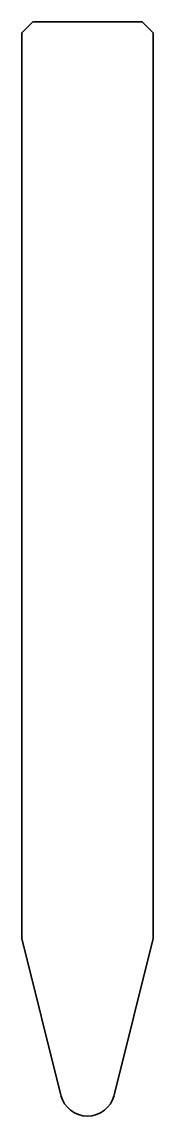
# Model space of a CAD drawing. Header units: millimetres. Extents: x -6 to 6, y -100 to 0.
import ezdxf

# ---------------------------------------------------------------- set-up
doc = ezdxf.new("R2010")
doc.units = ezdxf.units.MM
doc.header["$LTSCALE"] = 5
doc.layers.add('2', color=7, linetype='Continuous', lineweight=18)

msp = doc.modelspace()

# ---------------------------------------------------------------- linework, layer by layer
at = {"layer": '2', "color": 7, "linetype": 'Continuous', "lineweight": 35}
for p, q in [((-5, 0), (-6, -1)), ((5, 0), (-5, 0)), ((6, -1), (5, 0)), ((-6, -1), (-6, -83.77)), ((6, -83.77), (6, -1)), ((-6, -83.77), (-2.43, -98.1)), ((2.43, -98.1), (6, -83.77))]:
    msp.add_line(p, q, dxfattribs=at)
msp.add_arc((0, -97.5), 2.5, 194, 346, dxfattribs=at)

doc.saveas('drawing.dxf')
